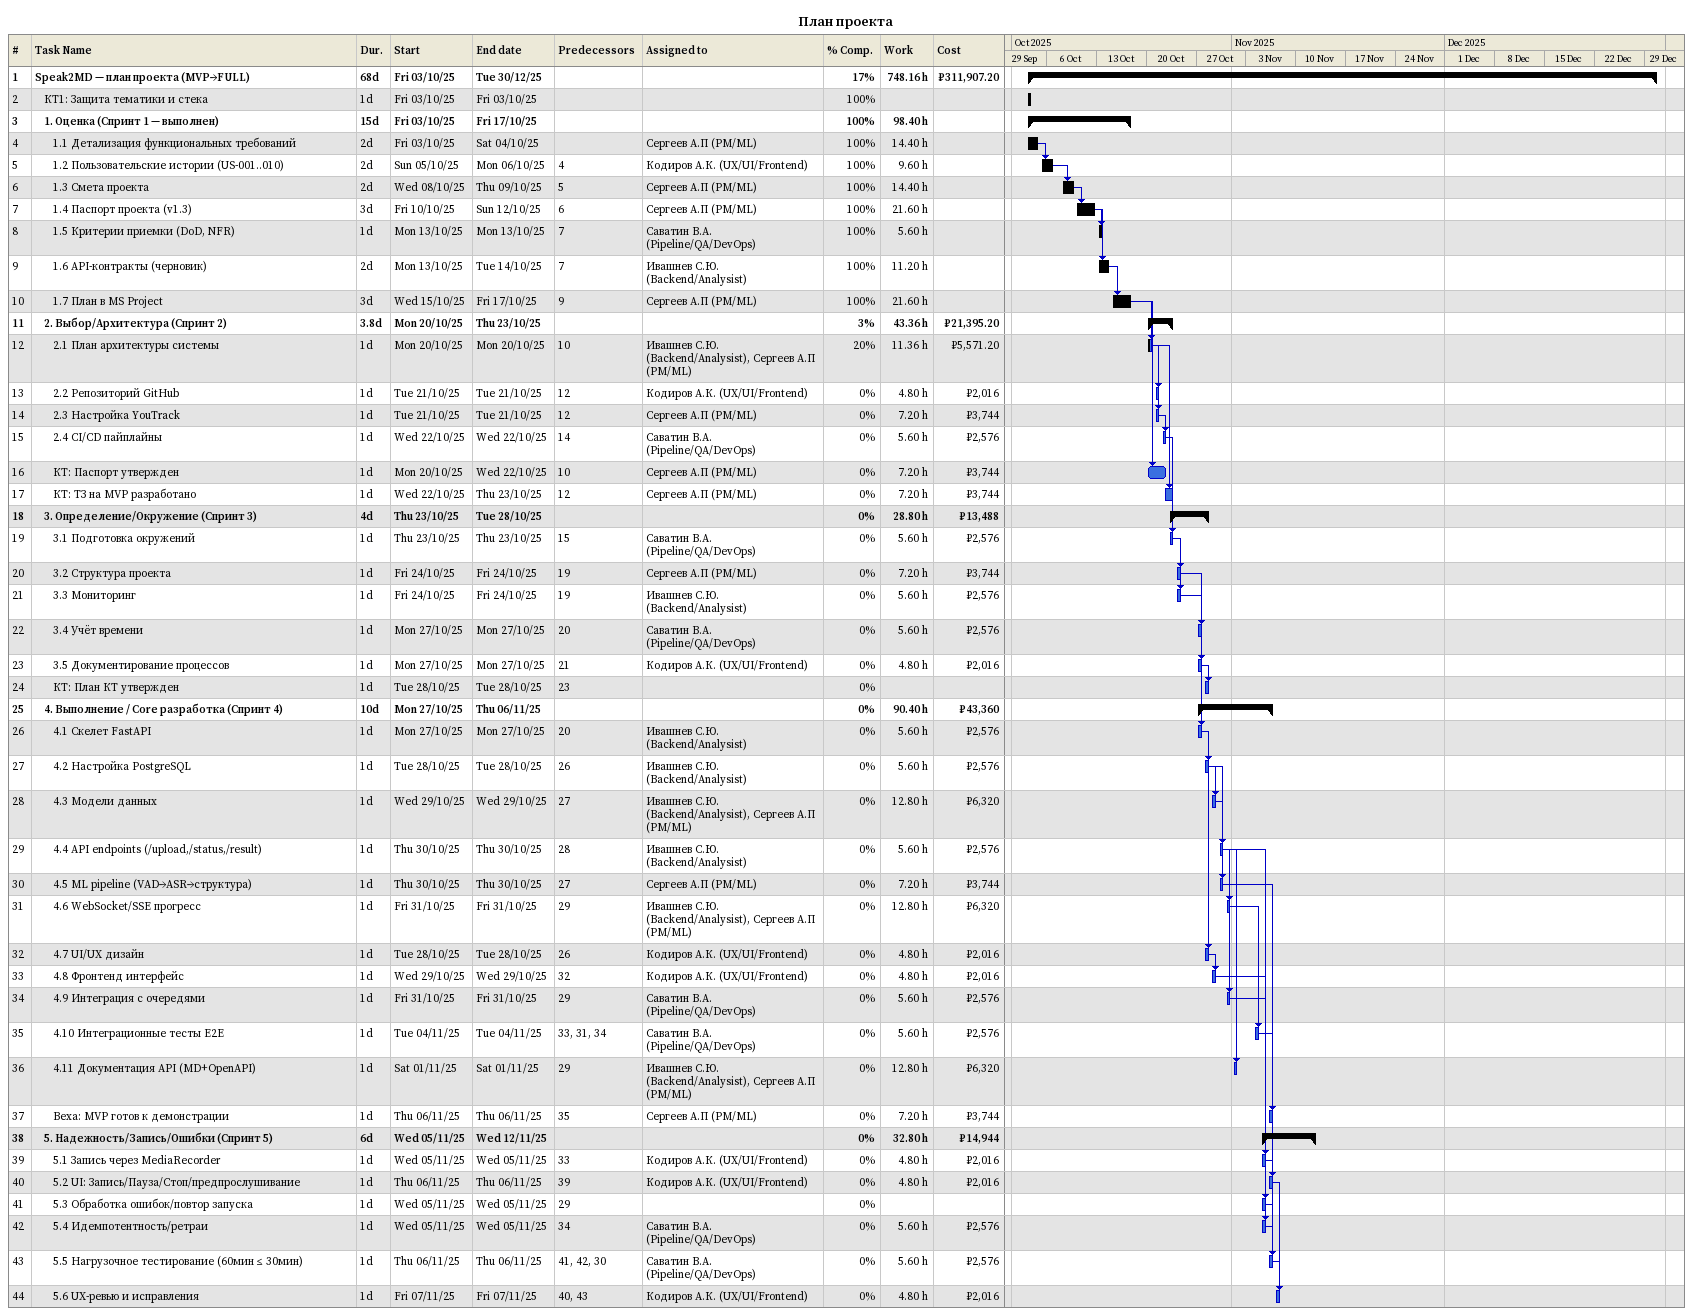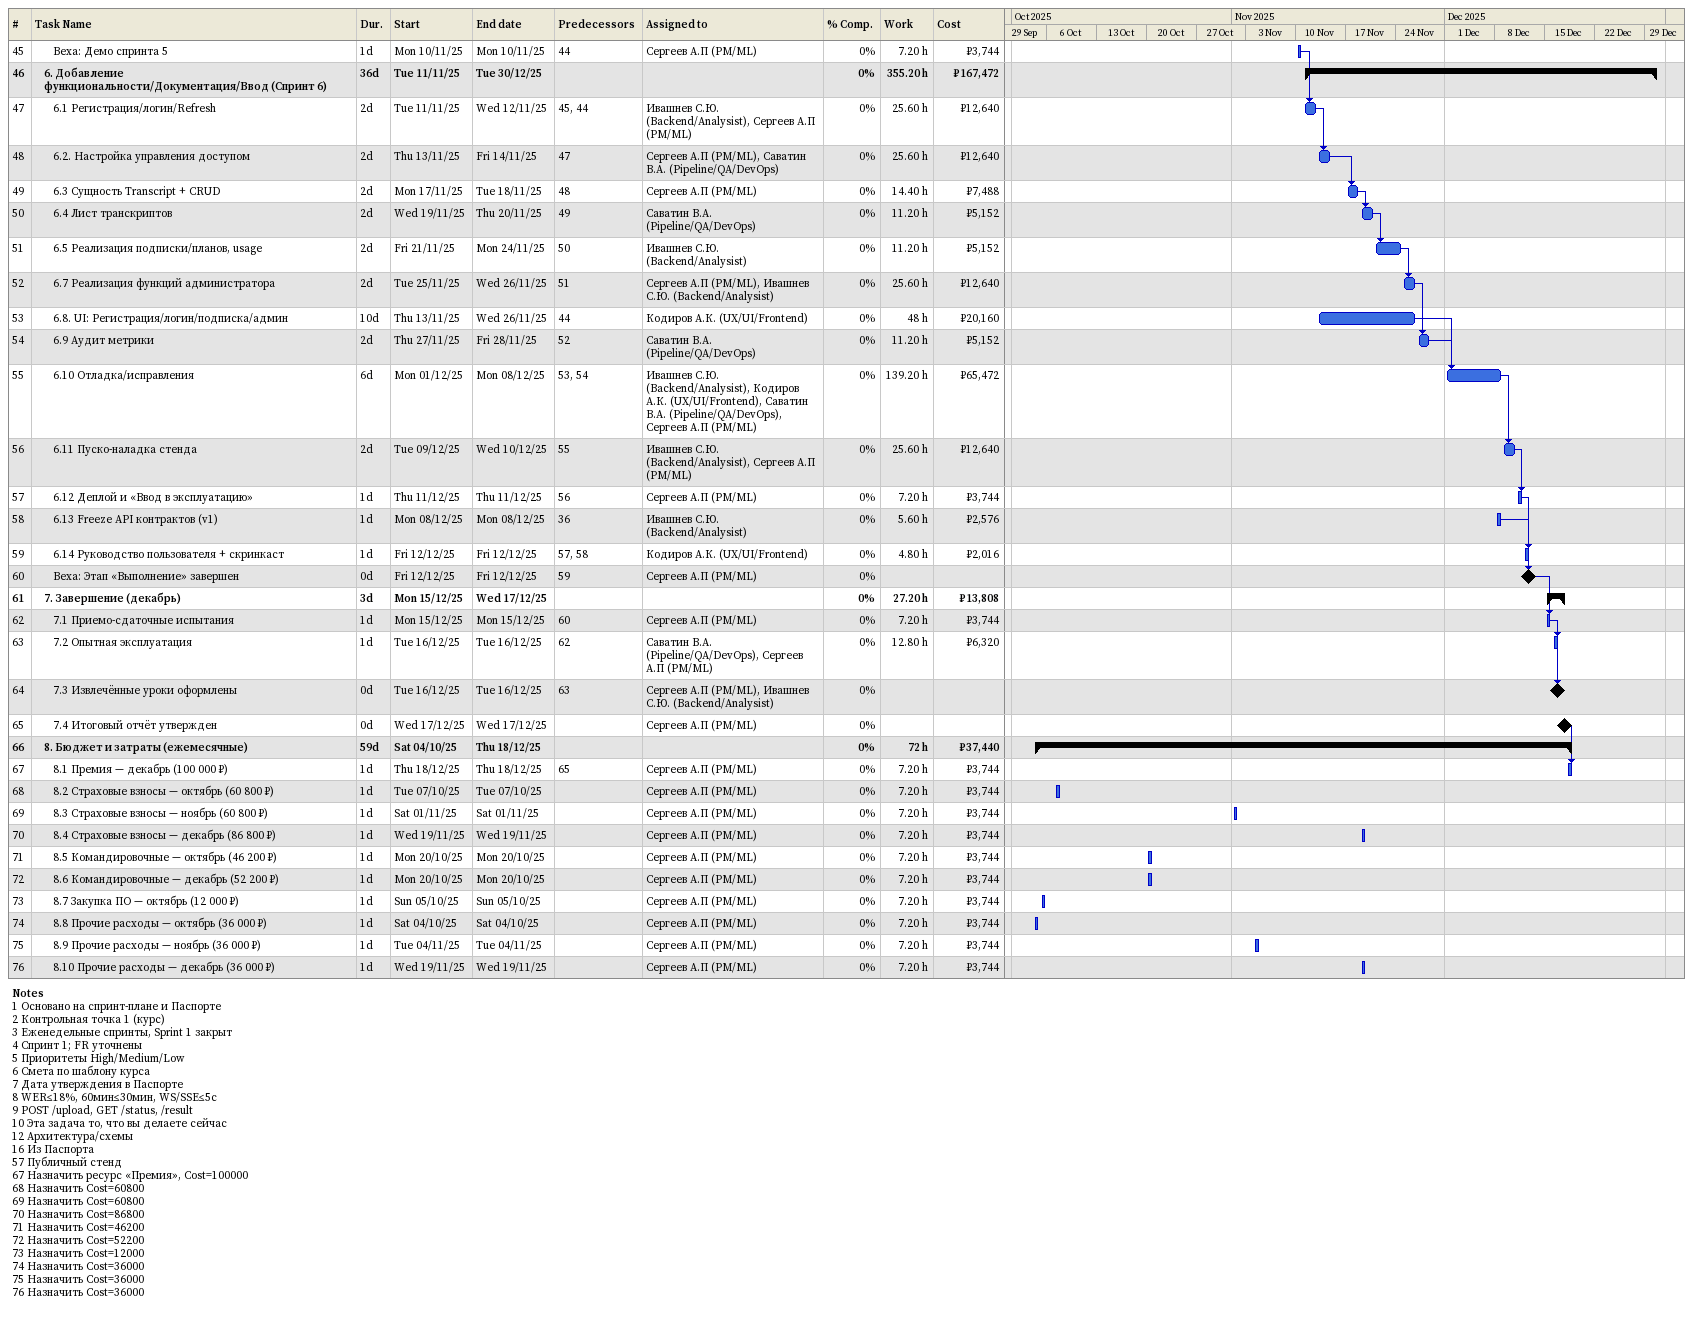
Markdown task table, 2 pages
План проекта

| ID | Level | Task | Duration | Start | Finish | Predecessors | Resources | % complete | Work (h) | Cost (₽) |
|---|---|---|---|---|---|---|---|---|---|---|
| 1 | 1 | **Speak2MD — план проекта (MVP→FULL)** | 68d | 2025-10-03 | 2025-12-30 |  |  | 17 | 748.16 | 311907.20 |
| 2 | 2 | КТ1: Защита тематики и стека | 1d | 2025-10-03 | 2025-10-03 |  |  | 100 |  |  |
| 3 | 2 | **1. Оценка (Спринт 1 — выполнен)** | 15d | 2025-10-03 | 2025-10-17 |  |  | 100 | 98.40 |  |
| 4 | 3 | 1.1 Детализация функциональных требований | 2d | 2025-10-03 | 2025-10-04 |  | Сергеев А.П (PM/ML) | 100 | 14.40 |  |
| 5 | 3 | 1.2 Пользовательские истории (US-001..010) | 2d | 2025-10-05 | 2025-10-06 | 4 | Кодиров А.К. (UX/UI/Frontend) | 100 | 9.60 |  |
| 6 | 3 | 1.3 Смета проекта | 2d | 2025-10-08 | 2025-10-09 | 5 | Сергеев А.П (PM/ML) | 100 | 14.40 |  |
| 7 | 3 | 1.4 Паспорт проекта (v1.3) | 3d | 2025-10-10 | 2025-10-12 | 6 | Сергеев А.П (PM/ML) | 100 | 21.60 |  |
| 8 | 3 | 1.5 Критерии приемки (DoD, NFR) | 1d | 2025-10-13 | 2025-10-13 | 7 | Саватин В.А. (Pipeline/QA/DevOps) | 100 | 5.60 |  |
| 9 | 3 | 1.6 API-контракты (черновик) | 2d | 2025-10-13 | 2025-10-14 | 7 | Ивашнев С.Ю. (Backend/Analysist) | 100 | 11.20 |  |
| 10 | 3 | 1.7 План в MS Project | 3d | 2025-10-15 | 2025-10-17 | 9 | Сергеев А.П (PM/ML) | 100 | 21.60 |  |
| 11 | 2 | **2. Выбор/Архитектура (Спринт 2)** | 3.8d | 2025-10-20 | 2025-10-23 |  |  | 3 | 43.36 | 21395.20 |
| 12 | 3 | 2.1 План архитектуры системы | 1d | 2025-10-20 | 2025-10-20 | 10 | Ивашнев С.Ю. (Backend/Analysist), Сергеев А.П (PM/ML) | 20 | 11.36 | 5571.20 |
| 13 | 3 | 2.2 Репозиторий GitHub | 1d | 2025-10-21 | 2025-10-21 | 12 | Кодиров А.К. (UX/UI/Frontend) | 0 | 4.80 | 2016 |
| 14 | 3 | 2.3 Настройка YouTrack | 1d | 2025-10-21 | 2025-10-21 | 12 | Сергеев А.П (PM/ML) | 0 | 7.20 | 3744 |
| 15 | 3 | 2.4 CI/CD пайплайны | 1d | 2025-10-22 | 2025-10-22 | 14 | Саватин В.А. (Pipeline/QA/DevOps) | 0 | 5.60 | 2576 |
| 16 | 3 | КТ: Паспорт утвержден | 1d | 2025-10-20 | 2025-10-22 | 10 | Сергеев А.П (PM/ML) | 0 | 7.20 | 3744 |
| 17 | 3 | КТ: ТЗ на MVP разработано | 1d | 2025-10-22 | 2025-10-23 | 12 | Сергеев А.П (PM/ML) | 0 | 7.20 | 3744 |
| 18 | 2 | **3. Определение/Окружение (Спринт 3)** | 4d | 2025-10-23 | 2025-10-28 |  |  | 0 | 28.80 | 13488 |
| 19 | 3 | 3.1 Подготовка окружений | 1d | 2025-10-23 | 2025-10-23 | 15 | Саватин В.А. (Pipeline/QA/DevOps) | 0 | 5.60 | 2576 |
| 20 | 3 | 3.2 Структура проекта | 1d | 2025-10-24 | 2025-10-24 | 19 | Сергеев А.П (PM/ML) | 0 | 7.20 | 3744 |
| 21 | 3 | 3.3 Мониторинг | 1d | 2025-10-24 | 2025-10-24 | 19 | Ивашнев С.Ю. (Backend/Analysist) | 0 | 5.60 | 2576 |
| 22 | 3 | 3.4 Учёт времени | 1d | 2025-10-27 | 2025-10-27 | 20 | Саватин В.А. (Pipeline/QA/DevOps) | 0 | 5.60 | 2576 |
| 23 | 3 | 3.5 Документирование процессов | 1d | 2025-10-27 | 2025-10-27 | 21 | Кодиров А.К. (UX/UI/Frontend) | 0 | 4.80 | 2016 |
| 24 | 3 | КТ: План КТ утвержден | 1d | 2025-10-28 | 2025-10-28 | 23 |  | 0 |  |  |
| 25 | 2 | **4. Выполнение / Core разработка (Спринт 4)** | 10d | 2025-10-27 | 2025-11-06 |  |  | 0 | 90.40 | 43360 |
| 26 | 3 | 4.1 Скелет FastAPI | 1d | 2025-10-27 | 2025-10-27 | 20 | Ивашнев С.Ю. (Backend/Analysist) | 0 | 5.60 | 2576 |
| 27 | 3 | 4.2 Настройка PostgreSQL | 1d | 2025-10-28 | 2025-10-28 | 26 | Ивашнев С.Ю. (Backend/Analysist) | 0 | 5.60 | 2576 |
| 28 | 3 | 4.3 Модели данных | 1d | 2025-10-29 | 2025-10-29 | 27 | Ивашнев С.Ю. (Backend/Analysist), Сергеев А.П (PM/ML) | 0 | 12.80 | 6320 |
| 29 | 3 | 4.4 API endpoints (/upload,/status,/result) | 1d | 2025-10-30 | 2025-10-30 | 28 | Ивашнев С.Ю. (Backend/Analysist) | 0 | 5.60 | 2576 |
| 30 | 3 | 4.5 ML pipeline (VAD→ASR→структура) | 1d | 2025-10-30 | 2025-10-30 | 27 | Сергеев А.П (PM/ML) | 0 | 7.20 | 3744 |
| 31 | 3 | 4.6 WebSocket/SSE прогресс | 1d | 2025-10-31 | 2025-10-31 | 29 | Ивашнев С.Ю. (Backend/Analysist), Сергеев А.П (PM/ML) | 0 | 12.80 | 6320 |
| 32 | 3 | 4.7 UI/UX дизайн | 1d | 2025-10-28 | 2025-10-28 | 26 | Кодиров А.К. (UX/UI/Frontend) | 0 | 4.80 | 2016 |
| 33 | 3 | 4.8 Фронтенд интерфейс | 1d | 2025-10-29 | 2025-10-29 | 32 | Кодиров А.К. (UX/UI/Frontend) | 0 | 4.80 | 2016 |
| 34 | 3 | 4.9 Интеграция с очередями | 1d | 2025-10-31 | 2025-10-31 | 29 | Саватин В.А. (Pipeline/QA/DevOps) | 0 | 5.60 | 2576 |
| 35 | 3 | 4.10 Интеграционные тесты E2E | 1d | 2025-11-04 | 2025-11-04 | 33, 31, 34 | Саватин В.А. (Pipeline/QA/DevOps) | 0 | 5.60 | 2576 |
| 36 | 3 | 4.11 Документация API (MD+OpenAPI) | 1d | 2025-11-01 | 2025-11-01 | 29 | Ивашнев С.Ю. (Backend/Analysist), Сергеев А.П (PM/ML) | 0 | 12.80 | 6320 |
| 37 | 3 | Веха: MVP готов к демонстрации | 1d | 2025-11-06 | 2025-11-06 | 35 | Сергеев А.П (PM/ML) | 0 | 7.20 | 3744 |
| 38 | 2 | **5. Надежность/Запись/Ошибки (Спринт 5)** | 6d | 2025-11-05 | 2025-11-12 |  |  | 0 | 32.80 | 14944 |
| 39 | 3 | 5.1 Запись через MediaRecorder | 1d | 2025-11-05 | 2025-11-05 | 33 | Кодиров А.К. (UX/UI/Frontend) | 0 | 4.80 | 2016 |
| 40 | 3 | 5.2 UI: Запись/Пауза/Стоп/предпрослушивание | 1d | 2025-11-06 | 2025-11-06 | 39 | Кодиров А.К. (UX/UI/Frontend) | 0 | 4.80 | 2016 |
| 41 | 3 | 5.3 Обработка ошибок/повтор запуска | 1d | 2025-11-05 | 2025-11-05 | 29 |  | 0 |  |  |
| 42 | 3 | 5.4 Идемпотентность/ретраи | 1d | 2025-11-05 | 2025-11-05 | 34 | Саватин В.А. (Pipeline/QA/DevOps) | 0 | 5.60 | 2576 |
| 43 | 3 | 5.5 Нагрузочное тестирование (60мин ≤ 30мин) | 1d | 2025-11-06 | 2025-11-06 | 41, 42, 30 | Саватин В.А. (Pipeline/QA/DevOps) | 0 | 5.60 | 2576 |
| 44 | 3 | 5.6 UX‑ревью и исправления | 1d | 2025-11-07 | 2025-11-07 | 40, 43 | Кодиров А.К. (UX/UI/Frontend) | 0 | 4.80 | 2016 |
| 45 | 3 | Веха: Демо спринта 5 | 1d | 2025-11-10 | 2025-11-10 | 44 | Сергеев А.П (PM/ML) | 0 | 7.20 | 3744 |
| 46 | 2 | **6. Добавление функциональности/Документация/Ввод (Спринт 6)** | 36d | 2025-11-11 | 2025-12-30 |  |  | 0 | 355.20 | 167472 |
| 47 | 3 | 6.1 Регистрация/логин/Refresh | 2d | 2025-11-11 | 2025-11-12 | 45, 44 | Ивашнев С.Ю. (Backend/Analysist), Сергеев А.П (PM/ML) | 0 | 25.60 | 12640 |
| 48 | 3 | 6.2. Настройка управления доступом | 2d | 2025-11-13 | 2025-11-14 | 47 | Сергеев А.П (PM/ML), Саватин В.А. (Pipeline/QA/DevOps) | 0 | 25.60 | 12640 |
| 49 | 3 | 6.3 Сущность Transcript + CRUD | 2d | 2025-11-17 | 2025-11-18 | 48 | Сергеев А.П (PM/ML) | 0 | 14.40 | 7488 |
| 50 | 3 | 6.4 Лист транскриптов | 2d | 2025-11-19 | 2025-11-20 | 49 | Саватин В.А. (Pipeline/QA/DevOps) | 0 | 11.20 | 5152 |
| 51 | 3 | 6.5 Реализация подписки/планов, usage | 2d | 2025-11-21 | 2025-11-24 | 50 | Ивашнев С.Ю. (Backend/Analysist) | 0 | 11.20 | 5152 |
| 52 | 3 | 6.7 Реализация функций администратора | 2d | 2025-11-25 | 2025-11-26 | 51 | Сергеев А.П (PM/ML), Ивашнев С.Ю. (Backend/Analysist) | 0 | 25.60 | 12640 |
| 53 | 3 | 6.8. UI: Регистрация/логин/подписка/админ | 10d | 2025-11-13 | 2025-11-26 | 44 | Кодиров А.К. (UX/UI/Frontend) | 0 | 48 | 20160 |
| 54 | 3 | 6.9 Аудит метрики | 2d | 2025-11-27 | 2025-11-28 | 52 | Саватин В.А. (Pipeline/QA/DevOps) | 0 | 11.20 | 5152 |
| 55 | 3 | 6.10 Отладка/исправления | 6d | 2025-12-01 | 2025-12-08 | 53, 54 | Ивашнев С.Ю. (Backend/Analysist), Кодиров А.К. (UX/UI/Frontend), Саватин В.А. (Pipeline/QA/DevOps), Сергеев А.П (PM/ML) | 0 | 139.20 | 65472 |
| 56 | 3 | 6.11 Пуско-наладка стенда | 2d | 2025-12-09 | 2025-12-10 | 55 | Ивашнев С.Ю. (Backend/Analysist), Сергеев А.П (PM/ML) | 0 | 25.60 | 12640 |
| 57 | 3 | 6.12 Деплой и «Ввод в эксплуатацию» | 1d | 2025-12-11 | 2025-12-11 | 56 | Сергеев А.П (PM/ML) | 0 | 7.20 | 3744 |
| 58 | 3 | 6.13 Freeze API контрактов (v1) | 1d | 2025-12-08 | 2025-12-08 | 36 | Ивашнев С.Ю. (Backend/Analysist) | 0 | 5.60 | 2576 |
| 59 | 3 | 6.14 Руководство пользователя + скринкаст | 1d | 2025-12-12 | 2025-12-12 | 57, 58 | Кодиров А.К. (UX/UI/Frontend) | 0 | 4.80 | 2016 |
| 60 | 3 | Веха: Этап «Выполнение» завершен | 0d | 2025-12-12 | 2025-12-12 | 59 | Сергеев А.П (PM/ML) | 0 |  |  |
| 61 | 2 | **7. Завершение (декабрь)** | 3d | 2025-12-15 | 2025-12-17 |  |  | 0 | 27.20 | 13808 |
| 62 | 3 | 7.1 Приемо-сдаточные испытания | 1d | 2025-12-15 | 2025-12-15 | 60 | Сергеев А.П (PM/ML) | 0 | 7.20 | 3744 |
| 63 | 3 | 7.2 Опытная эксплуатация | 1d | 2025-12-16 | 2025-12-16 | 62 | Саватин В.А. (Pipeline/QA/DevOps), Сергеев А.П (PM/ML) | 0 | 12.80 | 6320 |
| 64 | 3 | 7.3 Извлечённые уроки оформлены | 0d | 2025-12-16 | 2025-12-16 | 63 | Сергеев А.П (PM/ML), Ивашнев С.Ю. (Backend/Analysist) | 0 |  |  |
| 65 | 3 | 7.4 Итоговый отчёт утвержден | 0d | 2025-12-17 | 2025-12-17 |  | Сергеев А.П (PM/ML) | 0 |  |  |
| 66 | 2 | **8. Бюджет и затраты (ежемесячные)** | 59d | 2025-10-04 | 2025-12-18 |  |  | 0 | 72 | 37440 |
| 67 | 3 | 8.1 Премия — декабрь (100 000 ₽) | 1d | 2025-12-18 | 2025-12-18 | 65 | Сергеев А.П (PM/ML) | 0 | 7.20 | 3744 |
| 68 | 3 | 8.2 Страховые взносы — октябрь (60 800 ₽) | 1d | 2025-10-07 | 2025-10-07 |  | Сергеев А.П (PM/ML) | 0 | 7.20 | 3744 |
| 69 | 3 | 8.3 Страховые взносы — ноябрь (60 800 ₽) | 1d | 2025-11-01 | 2025-11-01 |  | Сергеев А.П (PM/ML) | 0 | 7.20 | 3744 |
| 70 | 3 | 8.4 Страховые взносы — декабрь (86 800 ₽) | 1d | 2025-11-19 | 2025-11-19 |  | Сергеев А.П (PM/ML) | 0 | 7.20 | 3744 |
| 71 | 3 | 8.5 Командировочные — октябрь (46 200 ₽) | 1d | 2025-10-20 | 2025-10-20 |  | Сергеев А.П (PM/ML) | 0 | 7.20 | 3744 |
| 72 | 3 | 8.6 Командировочные — декабрь (52 200 ₽) | 1d | 2025-10-20 | 2025-10-20 |  | Сергеев А.П (PM/ML) | 0 | 7.20 | 3744 |
| 73 | 3 | 8.7 Закупка ПО — октябрь (12 000 ₽) | 1d | 2025-10-05 | 2025-10-05 |  | Сергеев А.П (PM/ML) | 0 | 7.20 | 3744 |
| 74 | 3 | 8.8 Прочие расходы — октябрь (36 000 ₽) | 1d | 2025-10-04 | 2025-10-04 |  | Сергеев А.П (PM/ML) | 0 | 7.20 | 3744 |
| 75 | 3 | 8.9 Прочие расходы — ноябрь (36 000 ₽) | 1d | 2025-11-04 | 2025-11-04 |  | Сергеев А.П (PM/ML) | 0 | 7.20 | 3744 |
| 76 | 3 | 8.10 Прочие расходы — декабрь (36 000 ₽) | 1d | 2025-11-19 | 2025-11-19 |  | Сергеев А.П (PM/ML) | 0 | 7.20 | 3744 |

Notes
- 1: Основано на спринт-плане и Паспорте
- 2: Контрольная точка 1 (курс)
- 3: Еженедельные спринты, Sprint 1 закрыт
- 4: Спринт 1; FR уточнены
- 5: Приоритеты High/Medium/Low
- 6: Смета по шаблону курса
- 7: Дата утверждения в Паспорте
- 8: WER≤18%, 60мин≤30мин, WS/SSE≤5с
- 9: POST /upload, GET /status, /result
- 10: Эта задача то, что вы делаете сейчас
- 12: Архитектура/схемы
- 16: Из Паспорта
- 57: Публичный стенд
- 67: Назначить ресурс «Премия», Cost=100000
- 68: Назначить Cost=60800
- 69: Назначить Cost=60800
- 70: Назначить Cost=86800
- 71: Назначить Cost=46200
- 72: Назначить Cost=52200
- 73: Назначить Cost=12000
- 74: Назначить Cost=36000
- 75: Назначить Cost=36000
- 76: Назначить Cost=36000
